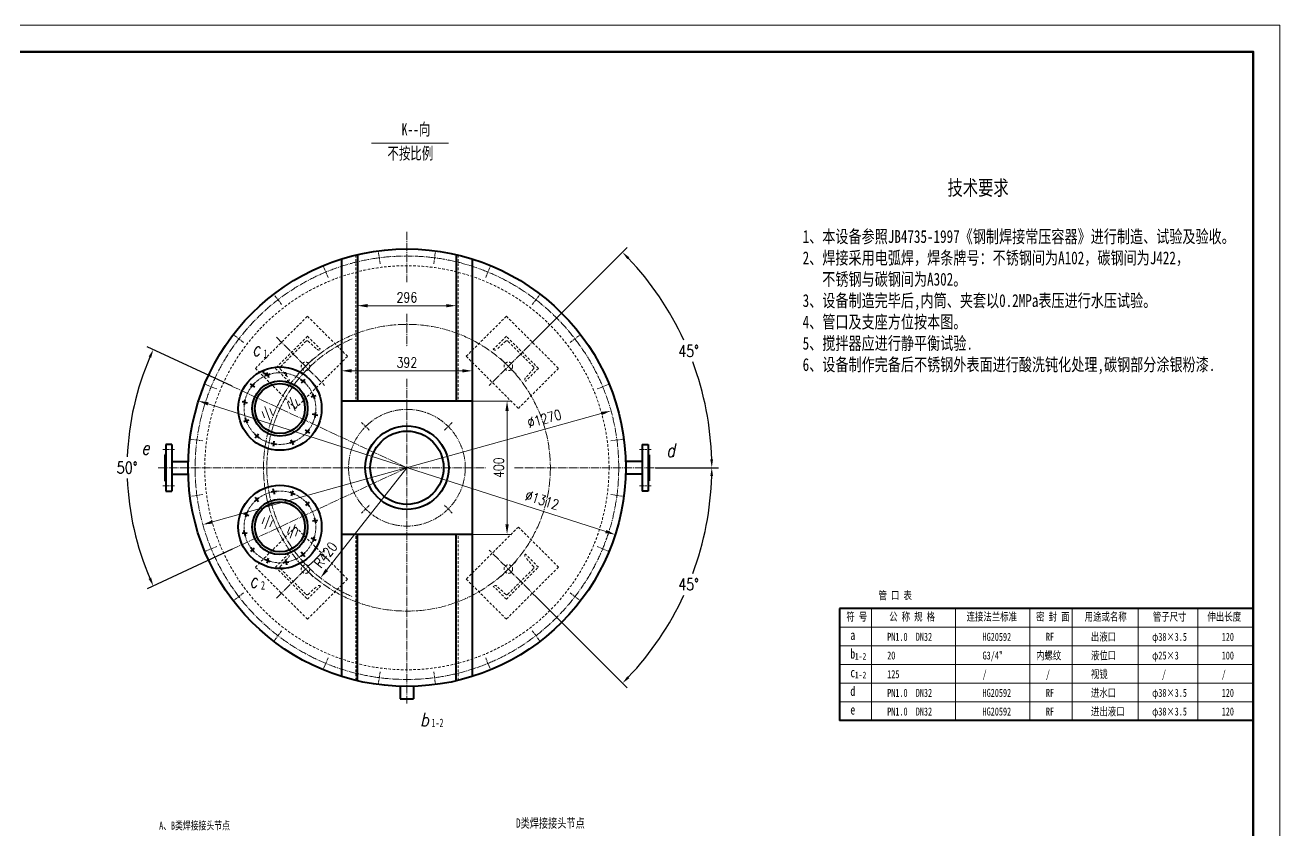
# Model space of a CAD drawing. Extents: x 588 to 78012, y -1551 to 8332.
# Drawn here: x 28483 to 32245, y 4711 to 7128 of the extents above; entities that cross this region are included whole.
import ezdxf

# ---------------------------------------------------------------- set-up
doc = ezdxf.new("R2010")
doc.units = 0
doc.header["$LTSCALE"] = 10
doc.header["$PDMODE"] = 1
for name, pattern in [('XX-L', [1.25, 0.75, -0.5]), ('ZXX-L', [3.28, 2.5, -0.3, 0.18, -0.3]), ('ZXX-S', [1.27, 0.75, -0.2, 0.12, -0.2])]:
    doc.linetypes.add(name, pattern=pattern)
doc.layers.get('Defpoints').update_dxf_attribs({"linetype": 'CONTINUOUS'})
doc.layers.add('7标注层', color=4, linetype='CONTINUOUS')
for name, color, linetype, lineweight in [('A 粗实线', 1, 'CONTINUOUS', 40), ('B 细实线', 7, 'CONTINUOUS', 18), ('C 文 字', 2, 'CONTINUOUS', 20), ('D 短中心线', 3, 'ZXX-S', 18), ('E 长中心线', 3, 'ZXX-L', 18), ('G 长虚线', 6, 'XX-L', 20), ('J 标注尺寸', 2, 'CONTINUOUS', 18)]:
    doc.layers.add(name, color=color, linetype=linetype, lineweight=lineweight)
doc.styles.add('HZTXT', font='SIMFANG.TTF', dxfattribs={"width": 0.75})
doc.styles.add('ITALICT', font='ITALICT.shx', dxfattribs={"width": 0.7})
doc.styles.get("Standard").update_dxf_attribs({"font": 'SIMFANG.TTF'})
doc.styles.add('style2', font='SIMFANG.TTF', dxfattribs={"width": 0.7})
doc.styles.add('TH_GBDIM', font='romans.shx', dxfattribs={"width": 0.8, "bigfont": 'gbcbig.shx'})
doc.styles.add('标题中文', font='SIMFANG.TTF', dxfattribs={"width": 0.7})
doc.dimstyles.new('TH_GBDIM', dxfattribs={"dimscale": 10, "dimtxt": 3.5, "dimasz": 2.5, "dimexe": 2, "dimexo": 0, "dimgap": 1.5, "dimtad": 1, "dimdec": 1, "dimzin": 0, "dimdsep": 46, "dimtxsty": 'TH_GBDIM', "dimcen": 2.5, "dimclrd": 130, "dimclre": 130, "dimclrt": 3, "dimadec": 0, "dimazin": 0, "dimtfac": 0.714286, "dimtdec": 1, "dimtmove": 0, "dimatfit": 3, "dimfxl": 0, "dimtolj": 1, "dimtzin": 0, "dimlwd": -1, "dimlwe": -1, "dimarcsym": 0})
doc.dimstyles.new('通用标注4.0', dxfattribs={"dimscale": 10, "dimtxt": 3, "dimasz": 3, "dimexe": 1, "dimexo": 0, "dimgap": 1, "dimtad": 1, "dimdec": 0, "dimzin": 0, "dimdsep": 46, "dimtxsty": 'Standard', "dimcen": 0, "dimadec": 0, "dimazin": 0, "dimtfac": 0.375, "dimtdec": 0, "dimtmove": 2, "dimatfit": 3, "dimfxl": 0, "dimtzin": 0, "dimarcsym": 0})

# ---------------------------------------------------------------- blocks, each defined once
blk = doc.blocks.new('*D133')
at = {"layer": 'C 文 字', "color": 0}
for p, q in [((29479.4, 6283), (29479.4, 6296.4)), ((29509.4, 6286.4), (29745.4, 6286.4)), ((29775.4, 6283), (29775.4, 6296.4))]:
    blk.add_line(p, q, dxfattribs=at)
for points in [[(29509.4, 6291.4), (29509.4, 6281.4), (29479.4, 6286.4)], [(29745.4, 6291.4), (29745.4, 6281.4), (29775.4, 6286.4)]]:
    blk.add_solid(points, dxfattribs=at)
at = {"layer": 'Defpoints', "color": 0}
for p in [(29479.4, 6283), (29775.4, 6286.4), (29775.4, 6283)]:
    blk.add_point(p, dxfattribs=at)
at = {"layer": 'C 文 字', "color": 0, "insert": (29627.4, 6311.4), "char_height": 30, "attachment_point": 5, "style": 'TH_GBDIM'}
blk.add_mtext('296', dxfattribs=at)
blk = doc.blocks.new('*D134')
at = {"layer": 'C 文 字', "color": 0}
for p, q in [((29431.4, 6091.1), (29431.4, 6101.1)), ((29823.4, 6091.1), (29823.4, 6101.1)), ((29461.4, 6091.1), (29793.4, 6091.1))]:
    blk.add_line(p, q, dxfattribs=at)
for points in [[(29461.4, 6096.1), (29461.4, 6086.1), (29431.4, 6091.1)], [(29793.4, 6096.1), (29793.4, 6086.1), (29823.4, 6091.1)]]:
    blk.add_solid(points, dxfattribs=at)
at = {"layer": 'Defpoints', "color": 0}
for p in [(29431.4, 6091.1), (29823.4, 6091.1), (29823.4, 6091.1)]:
    blk.add_point(p, dxfattribs=at)
at = {"layer": 'C 文 字', "color": 0, "insert": (29627.4, 6116.1), "char_height": 30, "attachment_point": 5, "style": 'TH_GBDIM'}
blk.add_mtext('392', dxfattribs=at)
blk = doc.blocks.new('*D135')
at = {"layer": 'C 文 字', "color": 0}
blk.add_line((29627.4, 5800.5), (29386.8, 5493.6), dxfattribs=at)
blk.add_solid([(29382.8, 5496.7), (29390.7, 5490.5), (29368.2, 5470)], dxfattribs=at)
at = {"layer": 'Defpoints', "color": 0}
for p in [(29627.4, 5800.5), (29368.2, 5470)]:
    blk.add_point(p, dxfattribs=at)
at = {"layer": 'C 文 字', "color": 0, "insert": (29383.5, 5539.3), "char_height": 30, "attachment_point": 5, "rotation": 51.8931, "style": 'TH_GBDIM'}
blk.add_mtext('R420', dxfattribs=at)
blk = doc.blocks.new('*D136')
at = {"layer": 'C 文 字', "color": 0}
blk.add_line((29044.7, 5637.9), (30210.2, 5963), dxfattribs=at)
for points in [[(30208.8, 5967.8), (30211.5, 5958.2), (30239.1, 5971.1)], [(29043.3, 5642.7), (29046, 5633.1), (29015.8, 5629.8)]]:
    blk.add_solid(points, dxfattribs=at)
at = {"layer": 'Defpoints', "color": 0}
for p in [(30239.1, 5971.1), (29015.8, 5629.8)]:
    blk.add_point(p, dxfattribs=at)
at = {"layer": 'C 文 字', "color": 0, "insert": (30039.4, 5947.5), "char_height": 30, "attachment_point": 5, "rotation": 15.5872, "style": 'TH_GBDIM'}
blk.add_mtext('∅1270', dxfattribs=at)
blk = doc.blocks.new('*D137')
at = {"layer": 'C 文 字', "color": 0}
blk.add_line((29031.4, 5991.9), (30223.5, 5609.1), dxfattribs=at)
for points in [[(29032.9, 5996.6), (29029.9, 5987.1), (29002.8, 6001)], [(30225, 5613.8), (30221.9, 5604.3), (30252, 5599.9)]]:
    blk.add_solid(points, dxfattribs=at)
at = {"layer": 'Defpoints', "color": 0}
for p in [(29002.8, 6001), (30252, 5599.9)]:
    blk.add_point(p, dxfattribs=at)
at = {"layer": 'C 文 字', "color": 0, "insert": (30033, 5703.3), "char_height": 30, "attachment_point": 5, "rotation": 342.1967, "style": 'TH_GBDIM'}
blk.add_mtext('∅1312', dxfattribs=at)
blk = doc.blocks.new('*D138')
at = {"layer": 'C 文 字', "color": 0}
for p, q in [((29823.4, 6000.5), (29937.6, 6000.5)), ((29927.6, 5970.5), (29927.6, 5630.5)), ((29823.4, 5600.5), (29937.6, 5600.5))]:
    blk.add_line(p, q, dxfattribs=at)
for points in [[(29922.6, 5970.5), (29932.6, 5970.5), (29927.6, 6000.5)], [(29922.6, 5630.5), (29932.6, 5630.5), (29927.6, 5600.5)]]:
    blk.add_solid(points, dxfattribs=at)
at = {"layer": 'Defpoints', "color": 0}
for p in [(29823.4, 6000.5), (29823.4, 5600.5), (29927.6, 5600.5)]:
    blk.add_point(p, dxfattribs=at)
at = {"layer": 'C 文 字', "color": 0, "insert": (29902.6, 5800.5), "char_height": 30, "attachment_point": 5, "rotation": 90, "style": 'TH_GBDIM'}
blk.add_mtext('400', dxfattribs=at)
blk = doc.blocks.new('*D139')
at = {"layer": '7标注层', "color": 130}
for p, q in [((29103.9, 6044.6), (28849, 6163.4)), ((29103.9, 5556.3), (28849, 5437.5))]:
    blk.add_line(p, q, dxfattribs=at)
for start, end in [(156.7076, 177.7796), (182.2204, 203.2924)]:
    blk.add_arc((29627.4, 5800.5), 838.9, start, end, dxfattribs=at)
for points in [[(28853.1, 6133.9), (28860.7, 6130.5), (28867.2, 6155)], [(28860.7, 5470.5), (28853.1, 5467), (28867.2, 5445.9)]]:
    blk.add_solid(points, dxfattribs=at)
at = {"layer": 'Defpoints', "color": 0}
for p in [(29103.9, 6044.6), (28797.4, 5922), (29627.4, 5800.5), (29627.4, 5800.5), (29103.9, 5556.3)]:
    blk.add_point(p, dxfattribs=at)
at = {"layer": '7标注层', "color": 3, "insert": (28788.6, 5800.5), "char_height": 35, "attachment_point": 5, "style": 'TH_GBDIM'}
blk.add_mtext('\\A1;50%%d{}{}', dxfattribs=at)
blk = doc.blocks.new('*D193')
at = {"layer": '7标注层', "color": 130}
for p, q in [((30372.9, 5800.5), (30561.4, 5800.5)), ((30018.8, 5409.1), (30287.9, 5140))]:
    blk.add_line(p, q, dxfattribs=at)
for start, end in [(339.6885, 358.4327), (316.5673, 335.2763)]:
    blk.add_arc((29627.4, 5800.5), 914, start, end, dxfattribs=at)
for points in [[(30536.9, 5775.5), (30545.2, 5775.4), (30541.4, 5800.5)], [(30294.1, 5169.2), (30288.2, 5175), (30273.7, 5154.2)]]:
    blk.add_solid(points, dxfattribs=at)
at = {"layer": 'Defpoints', "color": 0}
for p in [(29949.5, 5800.5), (30372.9, 5800.5), (29874.4, 5553.5), (30018.8, 5409.1), (30419, 5343.5)]:
    blk.add_point(p, dxfattribs=at)
at = {"layer": '7标注层', "color": 3, "insert": (30471.8, 5450.7), "char_height": 35, "attachment_point": 5, "style": 'TH_GBDIM'}
blk.add_mtext('\\A1;45%%d{}{}', dxfattribs=at)
blk = doc.blocks.new('*D194')
at = {"layer": '7标注层', "color": 130}
for p, q in [((30018.8, 6191.9), (30287.9, 6460.9)), ((30372.9, 5800.5), (30561.4, 5800.5))]:
    blk.add_line(p, q, dxfattribs=at)
for start, end in [(24.7237, 43.4327), (1.5673, 20.3115)]:
    blk.add_arc((29627.4, 5800.5), 914, start, end, dxfattribs=at)
for points in [[(30288.2, 6425.9), (30294.1, 6431.7), (30273.7, 6446.7)], [(30545.2, 5825.5), (30536.9, 5825.4), (30541.4, 5800.5)]]:
    blk.add_solid(points, dxfattribs=at)
at = {"layer": 'Defpoints', "color": 0}
for p in [(30018.8, 6191.9), (29874.4, 6047.4), (30510.3, 6037), (29949.5, 5800.5), (30372.9, 5800.5)]:
    blk.add_point(p, dxfattribs=at)
at = {"layer": '7标注层', "color": 3, "insert": (30471.8, 6150.2), "char_height": 35, "attachment_point": 5, "style": 'TH_GBDIM'}
blk.add_mtext('\\A1;45%%d{}{}', dxfattribs=at)

msp = doc.modelspace()

# ---------------------------------------------------------------- linework, layer by layer
at = {"layer": 'A 粗实线'}
for p, q in [((29479.43, 6439.55), (29479.43, 6000.46)), ((29775.43, 6439.55), (29775.43, 6000.46)), ((29431.43, 6426.49), (29431.43, 5174.42)), ((29823.43, 6426.49), (29823.43, 5174.42)), ((29197.37, 6083.83), (29198.75, 6091.69)), ((29197.37, 6083.83), (29205.23, 6082.44)), ((29210.01, 6078.98), (29202.51, 6076.24)), ((29210.01, 6078.98), (29207.28, 6086.48)), ((29210.01, 6078.98), (29217.52, 6081.71)), ((29210.01, 6078.98), (29212.75, 6071.47)), ((29265.45, 6083.83), (29257.58, 6085.21)), ((29265.45, 6083.83), (29264.06, 6075.96)), ((29315.88, 6060.31), (29309.76, 6065.44)), ((29315.88, 6060.31), (29310.75, 6054.19)), ((29315.88, 6060.31), (29321.01, 6066.43)), ((29315.88, 6060.31), (29322, 6055.18)), ((29164.43, 6047.06), (29158.31, 6052.19)), ((29164.43, 6047.06), (29159.3, 6040.94)), ((29164.43, 6047.06), (29169.57, 6053.18)), ((29164.43, 6047.06), (29170.55, 6041.93)), ((29347.8, 6014.73), (29345.07, 6022.23)), ((29140.91, 5996.63), (29133.05, 5998.01)), ((29140.91, 5996.63), (29139.53, 5988.76)), ((29140.91, 5996.63), (29142.3, 6004.49)), ((29140.91, 5996.63), (29148.78, 5995.24)), ((29347.8, 6014.73), (29340.29, 6011.99)), ((29347.8, 6014.73), (29355.3, 6017.46)), ((29347.8, 6014.73), (29350.53, 6007.22)), ((29823.43, 6000.46), (29431.43, 6000.46)), ((29145.76, 5941.19), (29143.03, 5948.7)), ((29145.76, 5941.19), (29153.27, 5943.92)), ((29352.65, 5959.29), (29344.78, 5960.68)), ((29352.65, 5959.29), (29351.26, 5951.43)), ((29352.65, 5959.29), (29354.04, 5967.16)), ((29352.65, 5959.29), (29360.51, 5957.9)), ((29145.76, 5941.19), (29138.26, 5938.46)), ((29145.76, 5941.19), (29148.5, 5933.69)), ((29329.13, 5908.86), (29323.01, 5913.99)), ((29329.13, 5908.86), (29324, 5902.74)), ((29329.13, 5908.86), (29334.26, 5914.98)), ((29329.13, 5908.86), (29335.25, 5903.73)), ((28922.43, 5870.46), (28904.43, 5870.46)), ((28904.43, 5870.46), (28904.43, 5730.46)), ((28922.43, 5870.46), (28922.43, 5730.46)), ((29177.68, 5895.61), (29171.56, 5900.74)), ((29177.68, 5895.61), (29172.55, 5889.49)), ((29177.68, 5895.61), (29182.82, 5901.73)), ((29177.68, 5895.61), (29183.8, 5890.48)), ((29228.11, 5872.09), (29220.25, 5873.48)), ((29228.11, 5872.09), (29226.73, 5864.23)), ((29228.11, 5872.09), (29229.5, 5879.96)), ((29228.11, 5872.09), (29235.98, 5870.71)), ((29283.55, 5876.94), (29276.04, 5874.21)), ((29283.55, 5876.94), (29280.82, 5884.45)), ((29283.55, 5876.94), (29291.05, 5879.67)), ((29283.55, 5876.94), (29286.28, 5869.44)), ((30332.43, 5870.46), (30332.43, 5730.46)), ((30332.43, 5870.46), (30350.43, 5870.46)), ((30350.43, 5870.46), (30350.43, 5730.46)), ((28901.43, 5839.46), (28901.43, 5761.46)), ((28904.43, 5839.46), (28901.43, 5839.46)), ((30350.43, 5839.46), (30353.43, 5839.46)), ((30353.43, 5839.46), (30353.43, 5761.46)), ((28922.43, 5819.46), (28971.71, 5819.46)), ((30332.43, 5819.46), (30283.16, 5819.46)), ((28901.43, 5761.46), (28904.43, 5761.46)), ((28922.43, 5781.46), (28971.71, 5781.46)), ((30332.43, 5781.46), (30283.16, 5781.46)), ((30353.43, 5761.46), (30350.43, 5761.46)), ((28904.43, 5730.46), (28922.43, 5730.46)), ((29228.11, 5728.83), (29220.25, 5727.44)), ((29228.11, 5728.83), (29226.73, 5736.69)), ((29228.11, 5728.83), (29235.98, 5730.21)), ((29228.11, 5728.83), (29229.5, 5720.96)), ((29283.55, 5723.98), (29276.04, 5726.71)), ((29283.55, 5723.98), (29280.82, 5716.47)), ((29283.55, 5723.98), (29286.28, 5731.48)), ((29283.55, 5723.98), (29291.05, 5721.25)), ((30350.43, 5730.46), (30332.43, 5730.46)), ((29177.68, 5705.31), (29171.56, 5700.18)), ((29177.68, 5705.31), (29172.55, 5711.43)), ((29177.68, 5705.31), (29183.8, 5710.44)), ((29177.68, 5705.31), (29182.82, 5699.19)), ((29329.13, 5692.06), (29323.01, 5686.93)), ((29329.13, 5692.06), (29324, 5698.18)), ((29329.13, 5692.06), (29335.25, 5697.19)), ((29329.13, 5692.06), (29334.26, 5685.94)), ((29145.76, 5659.73), (29138.26, 5662.46)), ((29145.76, 5659.73), (29143.03, 5652.22)), ((29145.76, 5659.73), (29148.5, 5667.23)), ((29145.76, 5659.73), (29153.27, 5657)), ((29352.65, 5641.63), (29351.26, 5649.49)), ((29352.65, 5641.63), (29360.51, 5643.01)), ((29140.91, 5604.29), (29139.53, 5612.16)), ((29140.91, 5604.29), (29148.78, 5605.68)), ((29352.65, 5641.63), (29344.78, 5640.24)), ((29352.65, 5641.63), (29354.04, 5633.76)), ((29140.91, 5604.29), (29133.05, 5602.91)), ((29140.91, 5604.29), (29142.3, 5596.43)), ((29347.8, 5586.19), (29340.29, 5588.92)), ((29347.8, 5586.19), (29345.07, 5578.69)), ((29347.8, 5586.19), (29350.53, 5593.7)), ((29347.8, 5586.19), (29355.3, 5583.46)), ((29823.43, 5600.46), (29431.43, 5600.46)), ((29479.43, 5161.37), (29479.43, 5600.46)), ((29775.43, 5161.37), (29775.43, 5600.46)), ((29164.43, 5553.86), (29158.31, 5548.73)), ((29164.43, 5553.86), (29159.3, 5559.98)), ((29164.43, 5553.86), (29170.55, 5558.99)), ((29164.43, 5553.86), (29169.57, 5547.74)), ((29315.88, 5540.61), (29309.76, 5535.48)), ((29315.88, 5540.61), (29310.75, 5546.73)), ((29315.88, 5540.61), (29322, 5545.74)), ((29315.88, 5540.61), (29321.01, 5534.49)), ((29210.01, 5521.94), (29202.51, 5524.67)), ((29210.01, 5521.94), (29207.28, 5514.44)), ((29210.01, 5521.94), (29212.75, 5529.45)), ((29210.01, 5521.94), (29217.52, 5519.21)), ((29265.45, 5517.09), (29257.58, 5515.71)), ((29265.45, 5517.09), (29264.06, 5524.96)), ((29265.45, 5517.09), (29273.31, 5518.48)), ((29265.45, 5517.09), (29266.84, 5509.23)), ((32164.63, 5378.7), (30924.63, 5378.7)), ((30924.63, 5378.7), (30924.63, 5042.7)), ((29607.43, 5144.76), (29607.43, 5107.01)), ((29647.43, 5144.76), (29647.43, 5107.01)), ((29607.43, 5107.01), (29647.43, 5107.01)), ((32164.63, 5042.7), (30924.63, 5042.7))]:
    msp.add_line(p, q, dxfattribs=at)
at = {"layer": 'A 粗实线', "color": 5, "lineweight": 120}
msp.add_lwpolyline([(25716.63, 2456), (32164.63, 2456), (32164.63, 7048), (25716.63, 7048)], close=True, dxfattribs=at)
at = {"layer": 'A 粗实线'}
for centre, radius in [((29627.43, 5800.46), 656), ((29246.78, 5977.96), 125), ((29246.78, 5977.96), 83), ((29246.78, 5977.96), 75), ((29627.43, 5800.46), 125.17), ((29627.43, 5800.46), 109.79), ((29246.78, 5622.96), 125), ((29246.78, 5622.96), 83), ((29246.78, 5622.96), 75)]:
    msp.add_circle(centre, radius, dxfattribs=at)
at = {"layer": 'B 细实线'}
for p, q in [((29216, 5943.49), (29201.25, 5984.02)), ((29276.59, 5977.5), (29269.56, 5996.83)), ((29292.24, 5971.19), (29277.49, 6011.72)), ((29300.18, 5986.08), (29293.14, 6005.41)), ((29200.35, 5949.8), (29193.32, 5969.13)), ((29223.93, 5958.38), (29216.9, 5977.71)), ((29200.35, 5651.12), (29193.32, 5631.79)), ((29216, 5657.42), (29201.25, 5616.9)), ((29223.93, 5642.53), (29216.9, 5623.21)), ((29276.59, 5623.42), (29269.56, 5604.09)), ((29292.24, 5629.72), (29277.49, 5589.2)), ((29300.18, 5614.83), (29293.14, 5595.51)), ((31020.63, 5378.7), (31020.63, 5042.7)), ((31271.84, 5378.7), (31271.84, 5042.7)), ((31495.31, 5378.7), (31495.31, 5042.7)), ((31621.71, 5378.7), (31621.71, 5042.7)), ((31819.58, 5378.7), (31819.58, 5042.7)), ((31998.24, 5378.7), (31998.24, 5042.7)), ((32164.63, 5322.7), (30924.63, 5322.7)), ((32164.63, 5266.7), (30924.63, 5266.7)), ((32164.63, 5210.7), (30924.63, 5210.7)), ((32164.63, 5154.7), (30924.63, 5154.7)), ((32164.63, 5098.7), (30924.63, 5098.7))]:
    msp.add_line(p, q, dxfattribs=at)
msp.add_lwpolyline([(25516.63, 2376), (32244.63, 2376), (32244.63, 7128), (25516.63, 7128)], close=True, dxfattribs=at)
at = {"layer": 'D 短中心线'}
for p, q in [((29546.88, 6412.27), (29542.21, 6447.79)), ((29707.98, 6412.27), (29712.65, 6447.79)), ((29391.28, 6370.57), (29377.57, 6403.67)), ((29863.58, 6370.57), (29877.29, 6403.67)), ((29251.77, 6290.03), (29229.96, 6318.45)), ((30003.09, 6290.03), (30024.9, 6318.45)), ((29137.86, 6176.12), (29109.44, 6197.93)), ((30117, 6176.12), (30145.42, 6197.93)), ((29299.93, 6081.07), (29346.82, 6127.96)), ((29908.05, 6127.96), (29954.93, 6081.07)), ((29057.32, 6036.61), (29024.22, 6050.32)), ((30197.55, 6036.61), (30230.64, 6050.32)), ((29491.32, 5936.57), (29516.06, 5911.83)), ((29763.55, 5936.57), (29738.8, 5911.83)), ((29015.62, 5881.01), (28980.1, 5885.68)), ((30239.24, 5881.01), (30274.76, 5885.68)), ((28895.43, 5854.96), (28931.43, 5854.96)), ((30359.43, 5854.96), (30323.43, 5854.96)), ((28895.43, 5745.96), (28931.43, 5745.96)), ((29015.62, 5719.91), (28980.1, 5715.24)), ((30239.24, 5719.91), (30274.76, 5715.24)), ((30359.43, 5745.96), (30323.43, 5745.96)), ((29491.32, 5664.34), (29516.06, 5689.09)), ((29763.55, 5664.34), (29738.8, 5689.09)), ((29057.32, 5564.31), (29024.22, 5550.6)), ((30197.55, 5564.31), (30230.64, 5550.6)), ((29346.82, 5472.96), (29299.93, 5519.84)), ((29954.93, 5519.84), (29908.05, 5472.96)), ((29137.86, 5424.8), (29109.44, 5402.99)), ((30117, 5424.8), (30145.42, 5402.99)), ((29251.77, 5310.89), (29229.96, 5282.47)), ((30003.09, 5310.89), (30024.9, 5282.47)), ((29391.28, 5230.34), (29377.57, 5197.25)), ((29863.58, 5230.34), (29877.29, 5197.25)), ((29546.88, 5188.65), (29542.21, 5153.13)), ((29707.98, 5188.65), (29712.65, 5153.13))]:
    msp.add_line(p, q, dxfattribs=at)
for centre in [(29246.78, 5977.96), (29246.78, 5622.96)]:
    msp.add_circle(centre, 107.5, dxfattribs=at)
at = {"layer": 'E 长中心线'}
for p, q in [((29627.43, 6507.89), (29627.43, 6357.22)), ((29627.43, 6261.88), (29627.43, 6162.57)), ((29236.04, 6191.85), (29380.47, 6047.42)), ((30018.83, 6191.85), (29874.39, 6047.42)), ((29627.43, 6067.23), (29627.43, 5093.02)), ((29627.43, 5800.46), (29103.93, 6044.57)), ((28881.87, 5800.46), (29863.97, 5800.46)), ((29627.43, 5800.46), (29103.93, 5556.35)), ((29949.46, 5800.46), (30372.89, 5800.46)), ((29236.04, 5409.06), (29380.47, 5553.5)), ((30018.83, 5409.06), (29874.39, 5553.5))]:
    msp.add_line(p, q, dxfattribs=at)
for radius in [635, 430, 175]:
    msp.add_circle((29627.43, 5800.46), radius, dxfattribs=at)
msp.add_arc((29627.43, 5800.46), 420, 113.079, 246.921, dxfattribs=at)
at = {"layer": 'G 长虚线'}
for p, q in [((29474.13, 6438.3), (29474.13, 6000.46)), ((29780.73, 6438.3), (29780.73, 6000.46)), ((29173.11, 6098.5), (29329.39, 6254.78)), ((29329.39, 6254.78), (29449.59, 6134.57)), ((29925.48, 6254.78), (29805.27, 6134.57)), ((29925.48, 6254.78), (30081.75, 6098.5)), ((29329.39, 6194.67), (29233.22, 6098.5)), ((29325.01, 6180.08), (29247.81, 6102.88)), ((29329.39, 6194.67), (29368.45, 6155.6)), ((29330.86, 6180.23), (29358.24, 6155.6)), ((29925.48, 6194.67), (29886.41, 6155.6)), ((29924, 6180.23), (29896.63, 6155.6)), ((30021.64, 6098.5), (29925.48, 6194.67)), ((30007.05, 6102.88), (29929.85, 6180.08)), ((29293.32, 5978.3), (29449.59, 6134.57)), ((29805.27, 6134.57), (29961.54, 5978.3)), ((29173.11, 6098.5), (29293.32, 5978.3)), ((29233.22, 6098.5), (29272.29, 6059.44)), ((29247.66, 6097.03), (29272.29, 6069.65)), ((30081.75, 6098.5), (29961.54, 5978.3)), ((30021.64, 6098.5), (29982.58, 6059.44)), ((30007.2, 6097.03), (29982.58, 6069.65)), ((29173.11, 5502.41), (29293.32, 5622.62)), ((29449.59, 5466.35), (29293.32, 5622.62)), ((29961.54, 5622.62), (29805.27, 5466.35)), ((30081.75, 5502.41), (29961.54, 5622.62)), ((29474.13, 5162.62), (29474.13, 5600.46)), ((29780.73, 5162.62), (29780.73, 5600.46)), ((29233.22, 5502.41), (29272.29, 5541.48)), ((29247.66, 5503.89), (29272.29, 5531.26)), ((30021.64, 5502.41), (29982.58, 5541.48)), ((30007.2, 5503.89), (29982.58, 5531.26)), ((29329.39, 5346.14), (29173.11, 5502.41)), ((29233.22, 5502.41), (29329.39, 5406.25)), ((29247.81, 5498.04), (29325.01, 5420.84)), ((30081.75, 5502.41), (29925.48, 5346.14)), ((29925.48, 5406.25), (30021.64, 5502.41)), ((29929.85, 5420.84), (30007.05, 5498.04)), ((29329.39, 5346.14), (29449.59, 5466.35)), ((29925.48, 5346.14), (29805.27, 5466.35)), ((29329.39, 5406.25), (29368.45, 5445.31)), ((29330.86, 5420.69), (29358.24, 5445.31)), ((29925.48, 5406.25), (29886.41, 5445.31)), ((29924, 5420.69), (29896.63, 5445.31))]:
    msp.add_line(p, q, dxfattribs=at)
for centre, radius in [((29627.38, 5800.46), 605.95), ((29323.37, 6104.51), 12.75), ((29931.49, 6104.51), 12.75), ((29323.37, 5496.4), 12.75), ((29931.49, 5496.4), 12.75)]:
    msp.add_circle(centre, radius, dxfattribs=at)
for centre, radius, start, end in [((29328.02, 6177.07), 4.25, 48.02573, 135), ((29926.85, 6177.07), 4.25, 45, 131.97427), ((29363.34, 6160.71), 7.23, 225, 315), ((29891.52, 6160.71), 7.23, 225, 315), ((29250.82, 6099.87), 4.25, 135, 221.97427), ((30004.04, 6099.87), 4.25, 318.02573, 45), ((29267.18, 6064.55), 7.23, 315, 45), ((29987.68, 6064.55), 7.23, 135, 225), ((29267.18, 5536.37), 7.23, 315, 45), ((29987.68, 5536.37), 7.23, 135, 225), ((29250.82, 5501.04), 4.25, 138.02573, 225), ((30004.04, 5501.04), 4.25, 315, 41.97427), ((29328.02, 5423.85), 4.25, 225, 311.97427), ((29363.34, 5440.21), 7.23, 45, 135), ((29891.52, 5440.21), 7.23, 45, 135), ((29926.85, 5423.85), 4.25, 228.02573, 315)]:
    msp.add_arc(centre, radius, start, end, dxfattribs=at)
at = {"layer": 'J 标注尺寸'}
msp.add_line((29521.07, 6773.96), (29752.43, 6773.96), dxfattribs=at)

# ---------------------------------------------------------------- texts
at = {"layer": 'C 文 字'}
for s, height, style, width, p in [('K--向', 36, '标题中文', 0.7, (29611.7, 6797.58)), ('不按比例', 36, '标题中文', 0.7, (29568.81, 6725.37)), ('c', 40, 'ITALICT', 0.8, (29163.29, 6135.89)), ('d', 40, 'ITALICT', 0.8, (30404.93, 5832.68)), ('e', 40, 'ITALICT', 0.8, (28831.26, 5839.88)), ('c', 40, 'ITALICT', 0.8, (29155.25, 5441.18)), ('b', 40, 'ITALICT', 0.8, (29667.06, 5024.88)), ('A、B类焊接接头节点', 24, '标题中文', 0.7, (28884.71, 4715.36)), ('D', 28, 'style2', 0.7, (29954.74, 4720.81)), ('类焊接接头节点', 28, 'style2', 0.7, (29968.3, 4720.81))]:
    msp.add_text(s, height=height, dxfattribs=dict(at, style=style, width=width)).set_placement(p)
at = {"layer": 'C 文 字', "attachment_point": 1, "style": 'HZTXT'}
for s, insert, char_height, width in [('                   技术要求\\P\\P{\\H0.8571x;1、本设备参照JB4735-1997《钢制焊接常压容器》进行制造、试验及验收。\\P2、焊接采用电弧焊，焊条牌号：不锈钢间为A102，碳钢间为J422，\\P   不锈钢与碳钢间为A302。\\P3、设备制造完毕后,内筒、夹套以0.2MPa表压进行水压试验。\\P4、管口及支座方位按本图。\\P5、搅拌器应进行静平衡试验.\\P6、设备制作完备后不锈钢外表面进行酸洗钝化处理,碳钢部分涂银粉漆.}', (30813.8, 6662.45), 44.8, 2304), ('管 口 表', (31041.25, 5429.59), 24, 384), (' 符 号', (30932.42, 5365.65), 24, 384), ('公 称 规 格', (31073.23, 5365.65), 24, 384), ('连接法兰标准', (31305.24, 5365.65), 24, 384), ('密 封 面', (31513.78, 5365.65), 24, 384), ('用途或名称', (31659.38, 5365.65), 24, 384), ('管子尺寸', (31863.65, 5365.65), 24, 384), ('伸出长度', (32027.38, 5365.65), 24, 384), ('a', (30956.71, 5313.03), 28.8, 460.8), ('PN1.0  DN32', (31067.25, 5305.31), 24, 384), ('HG20592', (31353.19, 5305.31), 24, 384), ('RF', (31543.1, 5305.31), 24, 384), ('出液口', (31678.15, 5305.31), 24, 384), ('φ38×3.5', (31861.52, 5305.31), 24, 384), ('120', (32070.16, 5305.31), 24, 384), ('b', (30956.71, 5257.03), 28.8, 460.8), ('20', (31067.25, 5249.31), 24, 384), ('G3/4"', (31353.19, 5249.31), 24, 384), ('内螺纹', (31513.49, 5249.31), 24, 384), ('液位口', (31678.15, 5249.31), 24, 384), ('φ25×3', (31861.52, 5249.31), 24, 384), ('100', (32070.16, 5249.31), 24, 384), ('c', (30956.71, 5201.03), 28.8, 460.8), ('125', (31067.25, 5193.31), 24, 384), ('/', (31353.19, 5193.31), 24, 384), ('/', (31543.1, 5193.31), 24, 384), ('视镜', (31678.15, 5193.31), 24, 384), ('/', (31890.91, 5193.31), 24, 384), ('/', (32070.16, 5193.31), 24, 384), ('d ', (30956.71, 5145.03), 28.8, 460.8), ('PN1.0  DN32', (31067.25, 5137.31), 24, 384), ('HG20592', (31353.19, 5137.31), 24, 384), ('RF', (31543.1, 5137.31), 24, 384), ('进水口', (31678.15, 5137.31), 24, 384), ('φ38×3.5', (31861.52, 5137.31), 24, 384), ('120', (32070.16, 5137.31), 24, 384), ('e', (30956.71, 5089.03), 28.8, 460.8), ('PN1.0  DN32', (31067.25, 5081.31), 24, 384), ('HG20592', (31353.19, 5081.31), 24, 384), ('RF', (31543.1, 5081.31), 24, 384), ('进出液口', (31678.15, 5081.31), 24, 384), ('φ38×3.5', (31861.52, 5081.31), 24, 384), ('120', (32070.16, 5081.31), 24, 384)]:
    msp.add_mtext(s, dxfattribs=dict(at, insert=insert, char_height=char_height, width=width))
at = {"layer": 'J 标注尺寸', "style": '标题中文', "width": 0.7}
for s, height, p in [('1', 25.2, (29197.84, 6129.92)), ('2', 25.2, (29189.8, 5435.21)), ('1-2', 20.16, (30970.12, 5224.75)), ('1-2', 20.16, (30970.12, 5168.75)), ('1-2', 25.2, (29700.97, 5022.71))]:
    msp.add_text(s, height=height, dxfattribs=at).set_placement(p)

# ---------------------------------------------------------------- dimensions: what is measured, and where the dimension line sits
at = {"layer": '7标注层'}
for base, line1, line2, text, picture, middle in [((30510.27, 6037.01), ((30018.83, 6191.85), (29874.39, 6047.42)), ((29949.46, 5800.46), (30372.89, 5800.46)), '45%%d{}{}', '*D194', (30471.84, 6150.22)), ((28797.43, 5922.04), ((29627.43, 5800.46), (29103.93, 6044.57)), ((29627.43, 5800.46), (29103.93, 5556.35)), '50%%d{}{}', '*D139', (28788.57, 5800.46)), ((30418.96, 5343.47), ((30018.83, 5409.06), (29874.39, 5553.5)), ((29949.46, 5800.46), (30372.89, 5800.46)), '45%%d{}{}', '*D193', (30471.84, 5450.69))]:
    dim = msp.add_angular_dim_2l(base=base, line1=line1, line2=line2, text=text, dimstyle='TH_GBDIM', override={"dimtad": 0, "dimtih": 1, "dimtoh": 1, "dimclrt": 3}, dxfattribs=at)
    dim.commit()
    dim.dimension.update_dxf_attribs({"geometry": picture, "text_midpoint": middle})
at = {"layer": 'C 文 字'}
for base, p1, p2, picture, middle in [((29775.43, 6286.42), (29479.43, 6283.01), (29775.43, 6283.01), '*D133', (29627.43, 6311.42)), ((29823.43, 6091.15), (29431.43, 6091.15), (29823.43, 6091.15), '*D134', (29627.43, 6116.15))]:
    dim = msp.add_linear_dim(base=base, p1=p1, p2=p2, dimstyle='通用标注4.0', override={"dimtxsty": 'TH_GBDIM', "dimlwd": 65535, "dimlwe": 65535}, dxfattribs=at)
    dim.commit()
    dim.dimension.update_dxf_attribs({"geometry": picture, "text_midpoint": middle})
for p1, p2, picture, middle in [((29002.85, 6001.03), (30252.02, 5599.89), '*D137', (30032.96, 5703.28)), ((29015.78, 5629.83), (30239.08, 5971.09), '*D136', (30039.45, 5947.48))]:
    dim = msp.add_diameter_dim_2p(p1=p1, p2=p2, dimstyle='通用标注4.0', override={"dimtxsty": 'TH_GBDIM', "dimlwd": 65535, "dimlwe": 65535}, dxfattribs=at)
    dim.commit()
    dim.dimension.update_dxf_attribs({"geometry": picture, "text_midpoint": middle, "dimtype": 163})
dim = msp.add_linear_dim(base=(29927.59, 5600.46), p1=(29823.43, 6000.46), p2=(29823.43, 5600.46), angle=90, dimstyle='通用标注4.0', override={"dimtxsty": 'TH_GBDIM', "dimlwd": 65535, "dimlwe": 65535}, dxfattribs=at)
dim.commit()
dim.dimension.update_dxf_attribs({"geometry": '*D138', "text_midpoint": (29902.59, 5800.46)})
dim = msp.add_radius_dim(center=(29627.43, 5800.46), mpoint=(29368.24, 5469.98), dimstyle='通用标注4.0', override={"dimtxsty": 'TH_GBDIM', "dimlwd": 65535, "dimlwe": 65535}, dxfattribs=at)
dim.commit()
dim.dimension.update_dxf_attribs({"geometry": '*D135', "text_midpoint": (29383.54, 5539.27), "dimtype": 164})

doc.saveas('drawing.dxf')
